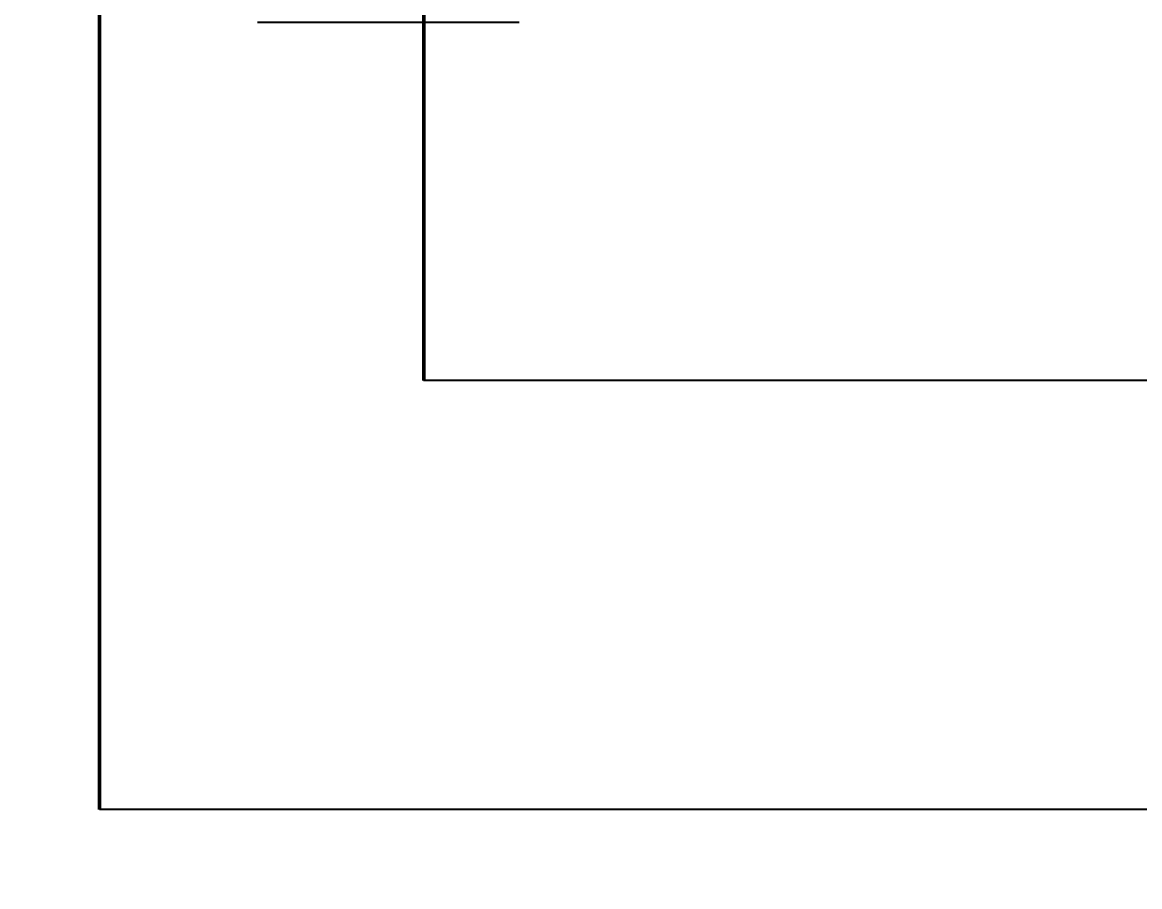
# Model space of a CAD drawing. Header units: inches. Extents: x 0 to 34, y 0 to 22.
# Drawn here: x 3.791 to 5.093, y 10.359 to 11.366 of the extents above; entities that cross this region are included whole.
import ezdxf
from ezdxf import colors
from ezdxf.entities.mleader import LeaderData, LeaderLine
from ezdxf.math import Vec2, Vec3

# ---------------------------------------------------------------- set-up
doc = ezdxf.new("R2010")
doc.units = ezdxf.units.IN
doc.header["$MEASUREMENT"] = 0
doc.layers.add('ETHERNET', color=150, linetype='Continuous', lineweight=50)
doc.styles.get("Standard").update_dxf_attribs({"font": 'arial.ttf'})

msp = doc.modelspace()

# ---------------------------------------------------------------- linework, layer by layer
at = {"color": 7, "linetype": 'Continuous', "lineweight": 25}
msp.add_line((4.0649, 11.3663), (4.37, 11.3663), dxfattribs=at)
at = {"layer": 'ETHERNET'}
for p, q in [((3.8805, 10.4489), (3.8805, 11.9517)), ((4.2586, 10.9489), (4.2586, 11.9494))]:
    msp.add_line(p, q, dxfattribs=at)

# ---------------------------------------------------------------- leaders
ml = msp.add_multileader_mtext('Standard')
ml.set_content('', color=256)
ml.set_leader_properties()
ml.build(insert=Vec2(0, 0))
ml.multileader.update_dxf_attribs({"dogleg_length": 0.36, "arrow_head_size": 0.5})
ctx = ml.context
ctx.base_point, ctx.char_height, ctx.arrow_head_size, ctx.landing_gap_size, ctx.plane_origin, ctx.plane_x_axis, ctx.plane_y_axis = Vec3(4.2584, 10.9489), 0.18, 0.5, 0.09, Vec3(6.6184, 10.9489), Vec3(-1, 0), Vec3(0, -1)
notes = []
notes.append((ctx, [(0, (1, 1, 0), (4.6184, 10.9489), (-1, 0), 0.36, [(0, [(6.6184, 10.9489)], 0, [])])]))
ctx.mtext.insert, ctx.mtext.text_direction, ctx.mtext.rotation, ctx.mtext.flow_direction = Vec3(4.1684, 10.8589), Vec3(-1, 0), 3.141593, 5
ml = msp.add_multileader_mtext('Standard')
ml.set_content('', color=256)
ml.set_leader_properties()
ml.build(insert=Vec2(0, 0))
ml.multileader.update_dxf_attribs({"dogleg_length": 0.36, "arrow_head_size": 0.5})
ctx = ml.context
ctx.base_point, ctx.char_height, ctx.arrow_head_size, ctx.landing_gap_size, ctx.plane_origin, ctx.plane_x_axis, ctx.plane_y_axis = Vec3(3.8805, 10.4489), 0.18, 0.5, 0.09, Vec3(6.2405, 10.4489), Vec3(-1, 0), Vec3(0, -1)
notes.append((ctx, [(0, (1, 1, 0), (4.2405, 10.4489), (-1, 0), 0.36, [(0, [(6.2405, 10.4489)], 0, [])])]))
ctx.mtext.insert, ctx.mtext.text_direction, ctx.mtext.rotation, ctx.mtext.flow_direction = Vec3(3.7905, 10.3589), Vec3(-1, 0), 3.141593, 5
for ctx, leaders in notes:
    for number, flags, end, landing, length, lines in leaders:
        leader = LeaderData()
        leader.index, (leader.has_last_leader_line, leader.has_dogleg_vector, leader.attachment_direction) = number, flags
        leader.last_leader_point, leader.dogleg_vector, leader.dogleg_length = Vec3(end), Vec3(landing), length
        for number, points, colour, breaks in lines:
            line = LeaderLine()
            line.index, line.vertices, line.color, line.breaks = number, Vec3.list(points), colors.encode_raw_color(colour), breaks
            leader.lines.append(line)
        ctx.leaders.append(leader)

doc.saveas('drawing.dxf')
